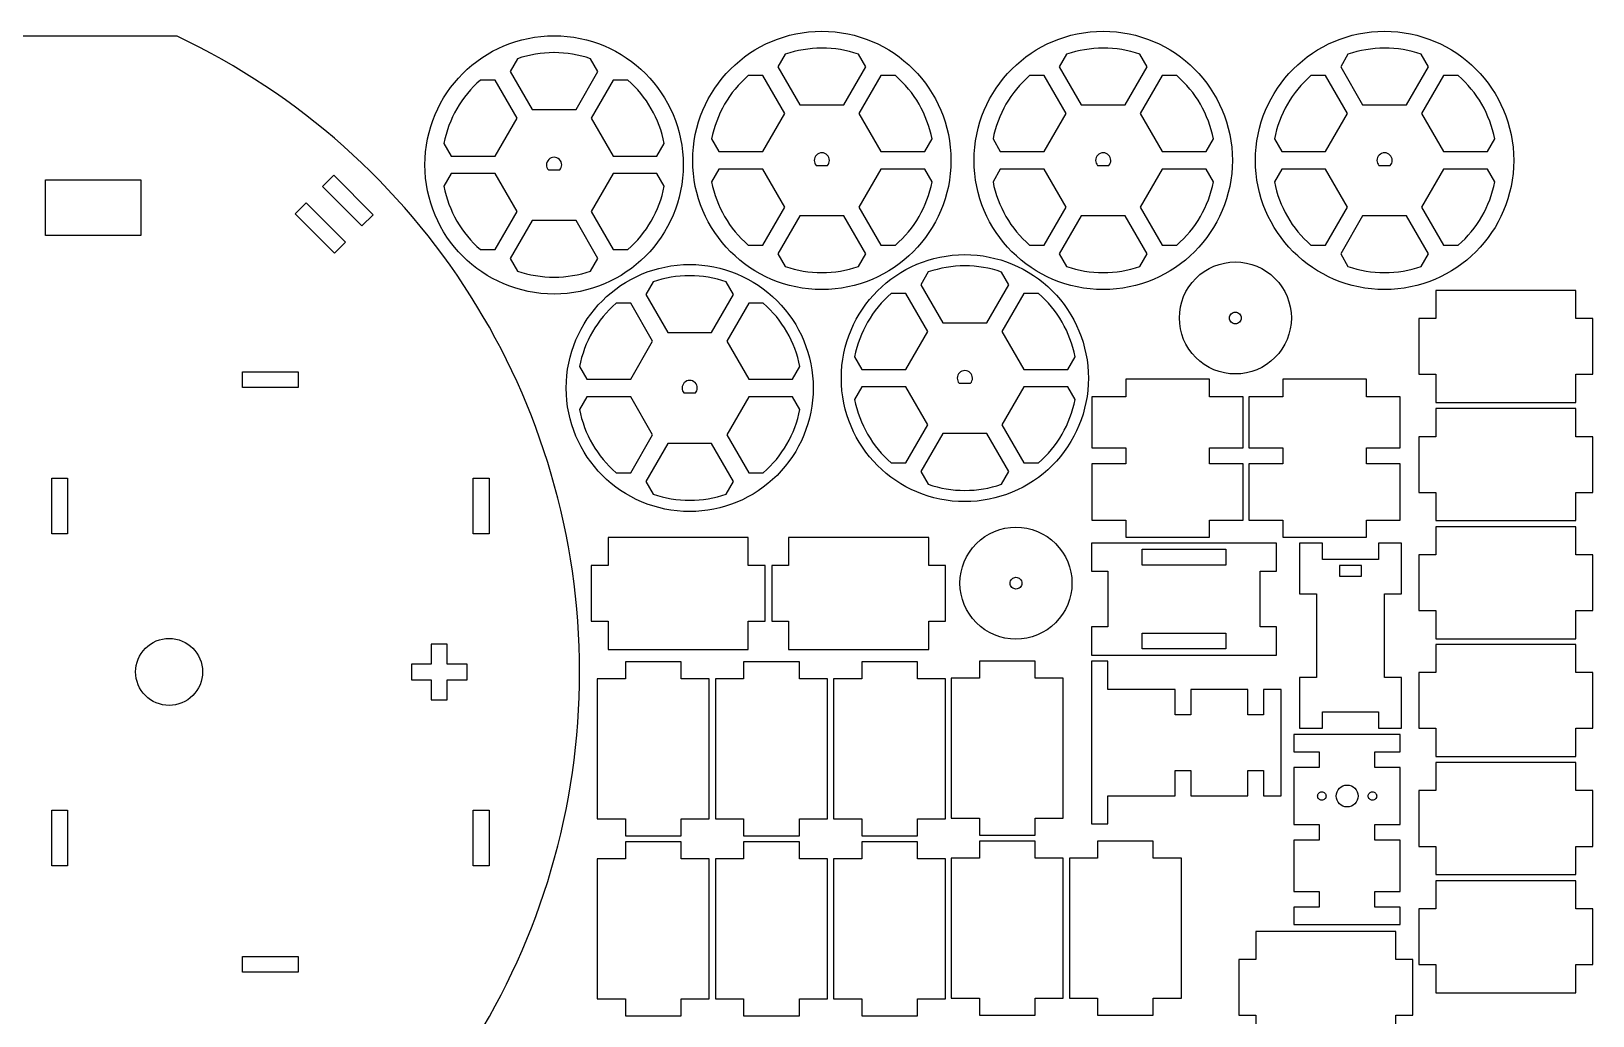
# Model space of a CAD drawing. Extents: x 10 to 440, y 10 to 290.
# Drawn here: x 162.5 to 440, y 115 to 289.9 of the extents above; entities that cross this region are included whole.
import ezdxf

# ---------------------------------------------------------------- set-up
doc = ezdxf.new("R2010")
doc.units = 0
doc.layers.add('Layer_1', color=7, linetype='CONTINUOUS')

msp = doc.modelspace()

# ---------------------------------------------------------------- linework, layer by layer
at = {"layer": 'Layer_1', "color": 7}
for p, q in [((188.42981, 289.050305), (144.95027, 289.050305)), ((255.376163, 286.149181), (255.376163, 286.149181)), ((296.500607, 285.861342), (295.200948, 283.609817)), ((302.960163, 286.950181), (302.960163, 286.950181)), ((310.800511, 283.609817), (309.500849, 285.860839)), ((346.500607, 285.861342), (345.200948, 283.609817)), ((352.960163, 286.950181), (352.960163, 286.950181)), ((360.800511, 283.609817), (359.500849, 285.860839)), ((396.500607, 285.861342), (395.200948, 283.609817)), ((402.960163, 286.950181), (402.960163, 286.950181)), ((410.800511, 283.609817), (409.500849, 285.860839)), ((248.916607, 285.060342), (247.616948, 282.808817)), ((263.216511, 282.808817), (261.916849, 285.059839)), ((295.200948, 283.609817), (299.100451, 276.85519)), ((306.900489, 276.85519), (310.800511, 283.609817)), ((345.200948, 283.609817), (349.100451, 276.85519)), ((356.900489, 276.85519), (360.800511, 283.609817)), ((395.200948, 283.609817), (399.100451, 276.85519)), ((406.900489, 276.85519), (410.800511, 283.609817)), ((244.931321, 281.259576), (242.332515, 281.259046)), ((248.831343, 274.504948), (244.931321, 281.259576)), ((247.616948, 282.808817), (251.516451, 276.05419)), ((259.316489, 276.05419), (263.216511, 282.808817)), ((265.9011, 281.258517), (262.001081, 274.503361)), ((268.500944, 281.258517), (265.9011, 281.258517)), ((292.515321, 282.060576), (289.916515, 282.060046)), ((296.415343, 275.305948), (292.515321, 282.060576)), ((313.4851, 282.059517), (309.585081, 275.304361)), ((316.084944, 282.059517), (313.4851, 282.059517)), ((342.515321, 282.060576), (339.916515, 282.060046)), ((346.415343, 275.305948), (342.515321, 282.060576)), ((363.4851, 282.059517), (359.585081, 275.304361)), ((366.084944, 282.059517), (363.4851, 282.059517)), ((392.515321, 282.060576), (389.916515, 282.060046)), ((396.415343, 275.305948), (392.515321, 282.060576)), ((413.4851, 282.059517), (409.585081, 275.304361)), ((416.084944, 282.059517), (413.4851, 282.059517)), ((251.516451, 276.05419), (259.316489, 276.05419)), ((292.51584, 268.550792), (296.415343, 275.305948)), ((299.100451, 276.85519), (306.900489, 276.85519)), ((309.585081, 275.304361), (313.4851, 268.54976)), ((342.51584, 268.550792), (346.415343, 275.305948)), ((349.100451, 276.85519), (356.900489, 276.85519)), ((359.585081, 275.304361), (363.4851, 268.54976)), ((392.51584, 268.550792), (396.415343, 275.305948)), ((399.100451, 276.85519), (406.900489, 276.85519)), ((409.585081, 275.304361), (413.4851, 268.54976)), ((244.93184, 267.749792), (248.831343, 274.504948)), ((262.001081, 274.503361), (265.9011, 267.74876)), ((235.83162, 270.001317), (237.131799, 267.749792)), ((273.700625, 267.74876), (275.000288, 269.999782)), ((283.41562, 270.802317), (284.715799, 268.550792)), ((321.284625, 268.54976), (322.584288, 270.800782)), ((333.41562, 270.802317), (334.715799, 268.550792)), ((371.284625, 268.54976), (372.584288, 270.800782)), ((383.41562, 270.802317), (384.715799, 268.550792)), ((421.284625, 268.54976), (422.584288, 270.800782)), ((237.131799, 267.749792), (244.93184, 267.749792)), ((255.41601, 267.549), (255.41601, 267.549)), ((265.9011, 267.74876), (273.700625, 267.74876)), ((284.715799, 268.550792), (292.51584, 268.550792)), ((303.00001, 268.35), (303.00001, 268.35)), ((313.4851, 268.54976), (321.284625, 268.54976)), ((325.95, 267), (325.95, 267)), ((334.715799, 268.550792), (342.51584, 268.550792)), ((353.00001, 268.35), (353.00001, 268.35)), ((363.4851, 268.54976), (371.284625, 268.54976)), ((375.95, 267), (375.95, 267)), ((384.715799, 268.550792), (392.51584, 268.550792)), ((403.00001, 268.35), (403.00001, 268.35)), ((413.4851, 268.54976), (421.284625, 268.54976)), ((425.95, 267), (425.95, 267)), ((214.26712, 262.36709), (216.24702, 264.34699)), ((216.24702, 264.34699), (223.24738, 257.34663)), ((237.131283, 264.64869), (235.83162, 262.397642)), ((244.931321, 264.64869), (237.131283, 264.64869)), ((248.831343, 257.894063), (244.931321, 264.64869)), ((254.39652, 265.3154), (256.43545, 265.3154)), ((265.900584, 264.64869), (262.000565, 257.894063)), ((273.700625, 264.64869), (265.900584, 264.64869)), ((275.000288, 262.397642), (273.700625, 264.64869)), ((278.366, 266.199), (278.366, 266.199)), ((284.715283, 265.44969), (283.41562, 263.198642)), ((292.515321, 265.44969), (284.715283, 265.44969)), ((296.415343, 258.695063), (292.515321, 265.44969)), ((301.98052, 266.1164), (304.01945, 266.1164)), ((313.484584, 265.44969), (309.584565, 258.695063)), ((321.284625, 265.44969), (313.484584, 265.44969)), ((322.584288, 263.198642), (321.284625, 265.44969)), ((334.715283, 265.44969), (333.41562, 263.198642)), ((342.515321, 265.44969), (334.715283, 265.44969)), ((346.415343, 258.695063), (342.515321, 265.44969)), ((351.98052, 266.1164), (354.01945, 266.1164)), ((363.484584, 265.44969), (359.584565, 258.695063)), ((371.284625, 265.44969), (363.484584, 265.44969)), ((372.584288, 263.198642), (371.284625, 265.44969)), ((384.715283, 265.44969), (383.41562, 263.198642)), ((392.515321, 265.44969), (384.715283, 265.44969)), ((396.415343, 258.695063), (392.515321, 265.44969)), ((401.98052, 266.1164), (404.01945, 266.1164)), ((413.484584, 265.44969), (409.584565, 258.695063)), ((421.284625, 265.44969), (413.484584, 265.44969)), ((422.584288, 263.198642), (421.284625, 265.44969)), ((165.05013, 253.650108), (165.05013, 263.550108)), ((165.05013, 263.550108), (181.95013, 263.550108)), ((181.95013, 263.550108), (181.95013, 253.650108)), ((221.26748, 255.36673), (214.26712, 262.36709)), ((209.38813, 257.48806), (211.36803, 259.46796)), ((211.36803, 259.46796), (218.36839, 252.4676)), ((292.515321, 251.940436), (296.415343, 258.695063)), ((309.584565, 258.695063), (313.484584, 251.940436)), ((342.515321, 251.940436), (346.415343, 258.695063)), ((359.584565, 258.695063), (363.484584, 251.940436)), ((392.515321, 251.940436), (396.415343, 258.695063)), ((409.584565, 258.695063), (413.484584, 251.940436)), ((216.38849, 250.4877), (209.38813, 257.48806)), ((223.24738, 257.34663), (221.26748, 255.36673)), ((244.931321, 251.139436), (248.831343, 257.894063)), ((251.515932, 256.343763), (247.616429, 249.589136)), ((259.315973, 256.343763), (251.515932, 256.343763)), ((263.215995, 249.589136), (259.315973, 256.343763)), ((262.000565, 257.894063), (265.900584, 251.139436)), ((299.099932, 257.144763), (295.200429, 250.390136)), ((306.899973, 257.144763), (299.099932, 257.144763)), ((310.799995, 250.390136), (306.899973, 257.144763)), ((349.099932, 257.144763), (345.200429, 250.390136)), ((356.899973, 257.144763), (349.099932, 257.144763)), ((360.799995, 250.390136), (356.899973, 257.144763)), ((399.099932, 257.144763), (395.200429, 250.390136)), ((406.899973, 257.144763), (399.099932, 257.144763)), ((410.799995, 250.390136), (406.899973, 257.144763)), ((181.95013, 253.650108), (165.05013, 253.650108)), ((218.36839, 252.4676), (216.38849, 250.4877)), ((242.331999, 251.139436), (244.931321, 251.139436)), ((265.900584, 251.139436), (268.500425, 251.139436)), ((289.915999, 251.940436), (292.515321, 251.940436)), ((295.200429, 250.390136), (296.500091, 248.138585)), ((309.499814, 248.138585), (310.799995, 250.390136)), ((313.484584, 251.940436), (316.084425, 251.940436)), ((339.915999, 251.940436), (342.515321, 251.940436)), ((345.200429, 250.390136), (346.500091, 248.138585)), ((359.499814, 248.138585), (360.799995, 250.390136)), ((363.484584, 251.940436), (366.084425, 251.940436)), ((389.915999, 251.940436), (392.515321, 251.940436)), ((395.200429, 250.390136), (396.500091, 248.138585)), ((409.499814, 248.138585), (410.799995, 250.390136)), ((413.484584, 251.940436), (416.084425, 251.940436)), ((247.616429, 249.589136), (248.916091, 247.337585)), ((261.915814, 247.337585), (263.215995, 249.589136)), ((321.91561, 247.16634), (320.61595, 244.91482)), ((328.37516, 248.25518), (328.37516, 248.25518)), ((336.21551, 244.91482), (334.91585, 247.16584)), ((273.01561, 245.41134), (271.71595, 243.15982)), ((279.47516, 246.50018), (279.47516, 246.50018)), ((287.31551, 243.15982), (286.01585, 245.41084)), ((320.61595, 244.91482), (324.51545, 238.16019)), ((332.31549, 238.16019), (336.21551, 244.91482)), ((269.03032, 241.61058), (266.43152, 241.61005)), ((272.93034, 234.85595), (269.03032, 241.61058)), ((271.71595, 243.15982), (275.61545, 236.40519)), ((283.41549, 236.40519), (287.31551, 243.15982)), ((290.0001, 241.60952), (286.10008, 234.85436)), ((292.59994, 241.60952), (290.0001, 241.60952)), ((317.93032, 243.36558), (315.33152, 243.36505)), ((321.83034, 236.61095), (317.93032, 243.36558)), ((338.9001, 243.36452), (335.00008, 236.60936)), ((341.49994, 243.36452), (338.9001, 243.36452)), ((436.999801, 243.9), (412.100001, 243.9)), ((412.100001, 243.9), (412.100001, 238.9003)), ((436.999801, 238.9003), (436.999801, 243.9)), ((377.5398, 239), (377.5398, 239)), ((386.4398, 239), (386.4398, 239)), ((412.100001, 238.9003), (409.0997, 238.9003)), ((409.0997, 238.9003), (409.0997, 229.00013)), ((439.999601, 238.9003), (436.999801, 238.9003)), ((439.999601, 229.00013), (439.999601, 238.9003)), ((275.61545, 236.40519), (283.41549, 236.40519)), ((317.93084, 229.85579), (321.83034, 236.61095)), ((324.51545, 238.16019), (332.31549, 238.16019)), ((335.00008, 236.60936), (338.9001, 229.85476)), ((269.03084, 228.10079), (272.93034, 234.85595)), ((286.10008, 234.85436), (290.0001, 228.09976)), ((259.93062, 230.35232), (261.2308, 228.10079)), ((297.799626, 228.09976), (299.099289, 230.35078)), ((308.83062, 232.10732), (310.1308, 229.85579)), ((346.699626, 229.85476), (347.999289, 232.10578)), ((200.05018, 229.4503), (209.95018, 229.4503)), ((200.05018, 226.6503), (200.05018, 229.4503)), ((209.95018, 229.4503), (209.95018, 226.6503)), ((261.2308, 228.10079), (269.03084, 228.10079)), ((279.51501, 227.9), (279.51501, 227.9)), ((290.0001, 228.09976), (297.799626, 228.09976)), ((310.1308, 229.85579), (317.93084, 229.85579)), ((328.41501, 229.655), (328.41501, 229.655)), ((338.9001, 229.85476), (346.699626, 229.85476)), ((350.364993, 228.30494), (350.364993, 228.30494)), ((371.90038, 228.100071), (357.00052, 228.100071)), ((357.00052, 228.100071), (357.00052, 225.949821)), ((371.90038, 225.949821), (371.90038, 228.100071)), ((399.80054, 228.100062), (384.9007, 228.100062)), ((384.9007, 228.100062), (384.9007, 225.949812)), ((399.80054, 225.949812), (399.80054, 228.100062)), ((409.0997, 229.00013), (412.100001, 229.00013)), ((412.100001, 229.00013), (412.100001, 224.00044)), ((436.999801, 224.00044), (436.999801, 229.00013)), ((436.999801, 229.00013), (439.999601, 229.00013)), ((209.95018, 226.6503), (200.05018, 226.6503)), ((261.23028, 224.99969), (259.93062, 222.74864)), ((269.03032, 224.99969), (261.23028, 224.99969)), ((272.93034, 218.24506), (269.03032, 224.99969)), ((278.49552, 225.6664), (280.53445, 225.6664)), ((289.99959, 224.99969), (286.09957, 218.24506)), ((297.799626, 224.99969), (289.99959, 224.99969)), ((299.099289, 222.74864), (297.799626, 224.99969)), ((301.464993, 226.54994), (301.464993, 226.54994)), ((310.13028, 226.75469), (308.83062, 224.50364)), ((317.93032, 226.75469), (310.13028, 226.75469)), ((321.83034, 220.00006), (317.93032, 226.75469)), ((327.39552, 227.4214), (329.43445, 227.4214)), ((338.89959, 226.75469), (334.99957, 220.00006)), ((346.699626, 226.75469), (338.89959, 226.75469)), ((347.999289, 224.50364), (346.699626, 226.75469)), ((357, 225.000001), (351.00035, 225.000001)), ((351.00035, 225.000001), (351.00035, 216.049651)), ((357.00052, 225.949821), (357, 225.949821)), ((357, 225.949821), (357, 225.000001)), ((371.90038, 225.000001), (371.90038, 225.949821)), ((377.90055, 225.000001), (371.90038, 225.000001)), ((377.90055, 218.700141), (377.90055, 225.000001)), ((384.90017, 224.999992), (378.90054, 224.999992)), ((378.90054, 224.999992), (378.90054, 216.049642)), ((384.9007, 225.949812), (384.90017, 225.949812)), ((384.90017, 225.949812), (384.90017, 224.999992)), ((399.80054, 224.999992), (399.80054, 225.949812)), ((405.80071, 224.999992), (399.80054, 224.999992)), ((405.80071, 218.700132), (405.80071, 224.999992)), ((412.100001, 224.00044), (436.999801, 224.00044)), ((436.999801, 222.9), (412.100001, 222.9)), ((412.100001, 222.9), (412.100001, 217.9003)), ((436.999801, 217.9003), (436.999801, 222.9)), ((317.93032, 213.24544), (321.83034, 220.00006)), ((334.99957, 220.00006), (338.89959, 213.24544)), ((269.03032, 211.49044), (272.93034, 218.24506)), ((275.61493, 216.69476), (271.71543, 209.94014)), ((283.41497, 216.69476), (275.61493, 216.69476)), ((287.315, 209.94014), (283.41497, 216.69476)), ((286.09957, 218.24506), (289.99959, 211.49044)), ((324.51493, 218.44976), (320.61543, 211.69514)), ((332.31497, 218.44976), (324.51493, 218.44976)), ((336.215, 211.69514), (332.31497, 218.44976)), ((377.90055, 216.049651), (377.90055, 218.700141)), ((405.80071, 216.049642), (405.80071, 218.700132)), ((412.100001, 217.9003), (409.0997, 217.9003)), ((409.0997, 217.9003), (409.0997, 208.00013)), ((439.999601, 217.9003), (436.999801, 217.9003)), ((439.999601, 208.00013), (439.999601, 217.9003)), ((351.00035, 216.049651), (351.00088, 216.049651)), ((351.00088, 216.049651), (351.00088, 215.899791)), ((351.00088, 215.899791), (357.00053, 215.899791)), ((357.00053, 215.899791), (357.00053, 213.099961)), ((371.90038, 213.099961), (371.90038, 215.899791)), ((371.90038, 215.899791), (377.90055, 215.899791)), ((377.90055, 215.899791), (377.90055, 216.049651)), ((378.90054, 216.049642), (378.90107, 216.049642)), ((378.90107, 216.049642), (378.90107, 215.899782)), ((378.90107, 215.899782), (384.90071, 215.899782)), ((384.90071, 215.899782), (384.90071, 213.099952)), ((399.80054, 213.099952), (399.80054, 215.899782)), ((399.80054, 215.899782), (405.80071, 215.899782)), ((405.80071, 215.899782), (405.80071, 216.049642)), ((266.431, 211.49044), (269.03032, 211.49044)), ((289.99959, 211.49044), (292.59943, 211.49044)), ((315.331, 213.24544), (317.93032, 213.24544)), ((320.61543, 211.69514), (321.91509, 209.44358)), ((334.91481, 209.44358), (336.215, 211.69514)), ((338.89959, 213.24544), (341.49943, 213.24544)), ((351.00088, 212.950081), (351.00035, 212.950081)), ((351.00035, 212.950081), (351.00035, 203.04993)), ((357.00053, 213.099961), (351.00088, 213.099961)), ((351.00088, 213.099961), (351.00088, 212.950081)), ((377.90055, 213.099961), (371.90038, 213.099961)), ((377.90055, 212.950081), (377.90055, 213.099961)), ((377.90055, 210.299611), (377.90055, 212.950081)), ((378.90107, 212.950072), (378.90054, 212.950072)), ((378.90054, 212.950072), (378.90054, 203.04992)), ((384.90071, 213.099952), (378.90107, 213.099952)), ((378.90107, 213.099952), (378.90107, 212.950072)), ((405.80071, 213.099952), (399.80054, 213.099952)), ((405.80071, 212.950072), (405.80071, 213.099952)), ((405.80071, 210.299602), (405.80071, 212.950072)), ((166.15021, 200.6503), (166.15021, 210.5503)), ((166.15021, 210.5503), (168.95021, 210.5503)), ((168.95021, 210.5503), (168.95021, 200.6503)), ((241.05025, 200.6503), (241.05025, 210.5503)), ((241.05025, 210.5503), (243.85025, 210.5503)), ((243.85025, 210.5503), (243.85025, 200.6503)), ((271.71543, 209.94014), (273.01509, 207.68858)), ((286.01481, 207.68858), (287.315, 209.94014)), ((377.90055, 203.04993), (377.90055, 210.299611)), ((405.80071, 203.04992), (405.80071, 210.299602)), ((409.0997, 208.00013), (412.100001, 208.00013)), ((412.100001, 208.00013), (412.100001, 203.00044)), ((436.999801, 203.00044), (436.999801, 208.00013)), ((436.999801, 208.00013), (439.999601, 208.00013)), ((351.00035, 203.04993), (357.00052, 203.04993)), ((357.00052, 203.04993), (357.00052, 200.05011)), ((371.90038, 200.05011), (371.90038, 203.04993)), ((371.90038, 203.04993), (377.90055, 203.04993)), ((378.90054, 203.04992), (384.9007, 203.04992)), ((384.9007, 203.04992), (384.9007, 200.0501)), ((399.80054, 200.0501), (399.80054, 203.04992)), ((399.80054, 203.04992), (405.80071, 203.04992)), ((412.100001, 203.00044), (436.999801, 203.00044)), ((168.95021, 200.6503), (166.15021, 200.6503)), ((243.85025, 200.6503), (241.05025, 200.6503)), ((289.8998, 199.9997), (265, 199.9997)), ((265, 199.9997), (265, 195)), ((289.8998, 195), (289.8998, 199.9997)), ((322.0002, 199.9997), (297.1004, 199.9997)), ((297.1004, 199.9997), (297.1004, 195)), ((322.0002, 195), (322.0002, 199.9997)), ((357.00052, 200.05011), (371.90038, 200.05011)), ((384.9007, 200.0501), (399.80054, 200.0501)), ((436.999801, 201.9), (412.100001, 201.9)), ((412.100001, 201.9), (412.100001, 196.9003)), ((436.999801, 196.9003), (436.999801, 201.9)), ((350.901, 199), (350.901, 193.99979)), ((383.80131, 199), (350.901, 199)), ((359.90098, 195.09986), (359.90098, 197.89986)), ((359.90098, 197.89986), (374.80098, 197.89986)), ((374.80098, 197.89986), (374.80098, 195.09986)), ((383.80131, 193.99979), (383.80131, 199)), ((391.9998, 199), (387.8998, 199)), ((387.8998, 199), (387.8998, 190.00004)), ((391.9998, 196.09991), (391.9998, 199)), ((406, 199), (401.8995, 199)), ((401.8995, 199), (401.8995, 196.09991)), ((406, 190.00004), (406, 199)), ((265, 195), (261.9997, 195)), ((261.9997, 195), (261.9997, 185.09983)), ((292.8996, 195), (289.8998, 195)), ((292.8996, 185.09983), (292.8996, 195)), ((297.1004, 195), (294.1001, 195)), ((294.1001, 195), (294.1001, 185.09983)), ((325, 195), (322.0002, 195)), ((325, 185.09983), (325, 195)), ((374.80098, 195.09986), (359.90098, 195.09986)), ((401.8995, 196.09991), (391.9998, 196.09991)), ((398.9, 195), (395, 195)), ((395, 195), (395, 193.1)), ((398.9, 193.1), (398.9, 195)), ((412.100001, 196.9003), (409.0997, 196.9003)), ((409.0997, 196.9003), (409.0997, 187.00013)), ((439.999601, 196.9003), (436.999801, 196.9003)), ((439.999601, 187.00013), (439.999601, 196.9003)), ((338.5438, 191.87), (338.5438, 191.87)), ((347.4438, 191.87), (347.4438, 191.87)), ((350.901, 193.99979), (353.80108, 193.99979)), ((353.80108, 193.99979), (353.80108, 184.10012)), ((380.90124, 184.10012), (380.90124, 193.99979)), ((380.90124, 193.99979), (383.80131, 193.99979)), ((395, 193.1), (398.9, 193.1)), ((387.8998, 190.00004), (390.8997, 190.00004)), ((390.8997, 190.00004), (390.8997, 175.10017)), ((403.0002, 175.10017), (403.0002, 190.00004)), ((403.0002, 190.00004), (406, 190.00004)), ((409.0997, 187.00013), (412.100001, 187.00013)), ((412.100001, 187.00013), (412.100001, 182.00044)), ((436.999801, 182.00044), (436.999801, 187.00013)), ((436.999801, 187.00013), (439.999601, 187.00013)), ((261.9997, 185.09983), (265, 185.09983)), ((265, 185.09983), (265, 180.10014)), ((289.8998, 180.10014), (289.8998, 185.09983)), ((289.8998, 185.09983), (292.8996, 185.09983)), ((294.1001, 185.09983), (297.1004, 185.09983)), ((297.1004, 185.09983), (297.1004, 180.10014)), ((322.0002, 180.10014), (322.0002, 185.09983)), ((322.0002, 185.09983), (325, 185.09983)), ((353.80108, 184.10012), (350.901, 184.10012)), ((350.901, 184.10012), (350.901, 179.09992)), ((383.80131, 184.10012), (380.90124, 184.10012)), ((383.80131, 179.09992), (383.80131, 184.10012)), ((236.4006, 181.05027), (233.60025, 181.05027)), ((233.60025, 181.05027), (233.60025, 177.50009)), ((236.4006, 177.50009), (236.4006, 181.05027)), ((359.90098, 180.19983), (359.90098, 182.99983)), ((359.90098, 182.99983), (374.80098, 182.99983)), ((374.80098, 182.99983), (374.80098, 180.19983)), ((412.100001, 182.00044), (436.999801, 182.00044)), ((436.999801, 181), (412.100001, 181)), ((412.100001, 181), (412.100001, 176.0003)), ((436.999801, 176.0003), (436.999801, 181)), ((265, 180.10014), (289.8998, 180.10014)), ((268.09982, 177.8999), (268.09982, 174.9001)), ((277.99999, 177.8999), (268.09982, 177.8999)), ((277.99999, 174.9001), (277.99999, 177.8999)), ((289.09982, 177.8999), (289.09982, 174.9001)), ((298.99999, 177.8999), (289.09982, 177.8999)), ((297.1004, 180.10014), (322.0002, 180.10014)), ((298.99999, 174.9001), (298.99999, 177.8999)), ((310.09982, 177.8999), (310.09982, 174.9001)), ((319.99999, 177.8999), (310.09982, 177.8999)), ((319.99999, 174.9001), (319.99999, 177.8999)), ((330.9997, 177.9998), (330.9997, 175)), ((340.89987, 177.9998), (330.9997, 177.9998)), ((340.89987, 175), (340.89987, 177.9998)), ((350.90054, 177.99999), (350.90054, 149.09994)), ((353.80061, 177.99999), (350.90054, 177.99999)), ((350.901, 179.09992), (383.80131, 179.09992)), ((353.80061, 172.99976), (353.80061, 177.99999)), ((374.80098, 180.19983), (359.90098, 180.19983)), ((233.60025, 177.50009), (230.0506, 177.50009)), ((230.0506, 177.50009), (230.0506, 174.70027)), ((239.95025, 177.50009), (236.4006, 177.50009)), ((239.95025, 174.70027), (239.95025, 177.50009)), ((259.94999, 176.1001), (259.94999, 176.1001)), ((268.09982, 174.9001), (263.10012, 174.9001)), ((263.10012, 174.9001), (263.10012, 150.0003)), ((282.99968, 174.9001), (277.99999, 174.9001)), ((282.99968, 150.0003), (282.99968, 174.9001)), ((289.09982, 174.9001), (284.10012, 174.9001)), ((284.10012, 174.9001), (284.10012, 150.0003)), ((303.99968, 174.9001), (298.99999, 174.9001)), ((303.99968, 150.0003), (303.99968, 174.9001)), ((310.09982, 174.9001), (305.10012, 174.9001)), ((305.10012, 174.9001), (305.10012, 150.0003)), ((324.99968, 174.9001), (319.99999, 174.9001)), ((324.99968, 150.0003), (324.99968, 174.9001)), ((330.9997, 175), (326, 175)), ((326, 175), (326, 150.1002)), ((345.89956, 175), (340.89987, 175)), ((345.89956, 150.1002), (345.89956, 175)), ((390.8997, 175.10017), (387.8998, 175.10017)), ((387.8998, 175.10017), (387.8998, 166.09968)), ((406, 175.10017), (403.0002, 175.10017)), ((406, 166.09968), (406, 175.10017)), ((412.100001, 176.0003), (409.0997, 176.0003)), ((409.0997, 176.0003), (409.0997, 166.10013)), ((439.999601, 176.0003), (436.999801, 176.0003)), ((439.999601, 166.10013), (439.999601, 176.0003)), ((230.0506, 174.70027), (233.60025, 174.70027)), ((233.60025, 174.70027), (233.60025, 171.15009)), ((236.4006, 171.15009), (236.4006, 174.70027)), ((236.4006, 174.70027), (239.95025, 174.70027)), ((356.85057, 172.99976), (353.80061, 172.99976)), ((358.80031, 172.99976), (356.85057, 172.99976)), ((356.85057, 172.99976), (356.85057, 172.99976)), ((362.70035, 172.99976), (358.80031, 172.99976)), ((363.60001, 172.99976), (362.70035, 172.99976)), ((365.80042, 172.99976), (363.60001, 172.99976)), ((365.80042, 168.49978), (365.80042, 172.99976)), ((378.70039, 172.99976), (368.60024, 172.99976)), ((368.60024, 172.99976), (368.60024, 168.49978)), ((378.70039, 168.49978), (378.70039, 172.99976)), ((384.60028, 172.99976), (381.50021, 172.99976)), ((381.50021, 172.99976), (381.50021, 168.49978)), ((384.60028, 154.09964), (384.60028, 172.99976)), ((187.00026, 170.1503), (187.00026, 170.1503)), ((233.60025, 171.15009), (236.4006, 171.15009)), ((368.60024, 168.49978), (365.80042, 168.49978)), ((381.50021, 168.49978), (378.70039, 168.49978)), ((391.9998, 166.09968), (391.9998, 168.99977)), ((391.9998, 168.99977), (401.8995, 168.99977)), ((401.8995, 168.99977), (401.8995, 166.09968)), ((405.799814, 165.000177), (386.899674, 165.000177)), ((386.899674, 165.000177), (386.899674, 161.900133)), ((387.8998, 166.09968), (391.9998, 166.09968)), ((401.8995, 166.09968), (406, 166.09968)), ((405.799311, 161.900133), (405.799814, 165.000177)), ((409.0997, 166.10013), (412.100001, 166.10013)), ((412.100001, 166.10013), (412.100001, 161.10044)), ((436.999801, 161.10044), (436.999801, 166.10013)), ((436.999801, 166.10013), (439.999601, 166.10013)), ((386.899674, 161.900133), (391.399681, 161.900133)), ((391.399681, 161.900133), (391.399681, 159.100286)), ((401.299331, 159.100286), (401.299331, 161.900133)), ((401.299331, 161.900133), (405.799311, 161.900133)), ((412.100001, 161.10044), (436.999801, 161.10044)), ((365.80042, 154.09964), (365.80042, 158.59962)), ((365.80042, 158.59962), (368.60024, 158.59962)), ((368.60024, 158.59962), (368.60024, 154.09964)), ((378.70039, 154.09964), (378.70039, 158.59962)), ((378.70039, 158.59962), (381.50021, 158.59962)), ((381.50021, 158.59962), (381.50021, 154.09964)), ((391.399681, 159.100286), (386.899674, 159.100286)), ((386.899674, 159.100286), (386.899674, 149.000135)), ((405.799311, 159.100286), (401.299331, 159.100286)), ((405.799311, 149.000135), (405.799311, 159.100286)), ((436.999801, 160), (412.100001, 160)), ((412.100001, 160), (412.100001, 155.0003)), ((436.999801, 155.0003), (436.999801, 160)), ((353.80061, 149.09994), (353.80061, 154.09964)), ((353.80061, 154.09964), (356.70018, 154.09964)), ((356.70018, 154.09964), (356.85057, 154.09964)), ((356.85057, 154.09964), (358.80031, 154.09964)), ((358.80031, 154.09964), (362.70035, 154.09964)), ((362.70035, 154.09964), (365.80042, 154.09964)), ((368.60024, 154.09964), (378.70039, 154.09964)), ((381.50021, 154.09964), (384.60028, 154.09964)), ((391.8499, 153.29994), (391.8499, 153.29994)), ((400.8499, 153.29994), (400.8499, 153.29994)), ((412.100001, 155.0003), (409.0997, 155.0003)), ((409.0997, 155.0003), (409.0997, 145.10013)), ((439.999601, 155.0003), (436.999801, 155.0003)), ((439.999601, 145.10013), (439.999601, 155.0003)), ((166.15021, 141.6503), (166.15021, 151.5503)), ((166.15021, 151.5503), (168.95021, 151.5503)), ((168.95021, 151.5503), (168.95021, 141.6503)), ((241.05025, 141.6503), (241.05025, 151.5503)), ((241.05025, 151.5503), (243.85025, 151.5503)), ((243.85025, 151.5503), (243.85025, 141.6503)), ((263.10012, 150.0003), (268.09982, 150.0003)), ((268.09982, 150.0003), (268.09982, 147)), ((277.99999, 147), (277.99999, 150.0003)), ((277.99999, 150.0003), (282.99968, 150.0003)), ((284.10012, 150.0003), (289.09982, 150.0003)), ((289.09982, 150.0003), (289.09982, 147)), ((298.99999, 147), (298.99999, 150.0003)), ((298.99999, 150.0003), (303.99968, 150.0003)), ((305.10012, 150.0003), (310.09982, 150.0003)), ((310.09982, 150.0003), (310.09982, 147)), ((319.99999, 147), (319.99999, 150.0003)), ((319.99999, 150.0003), (324.99968, 150.0003)), ((326, 150.1002), (330.9997, 150.1002)), ((330.9997, 150.1002), (330.9997, 147.0999)), ((340.89987, 147.0999), (340.89987, 150.1002)), ((340.89987, 150.1002), (345.89956, 150.1002)), ((396.3502, 152.0999), (396.3502, 152.0999)), ((330.9997, 147.0999), (340.89987, 147.0999)), ((350.90054, 149.09994), (353.80061, 149.09994)), ((386.899674, 149.000135), (391.399681, 149.000135)), ((391.399681, 149.000135), (391.399681, 146.200314)), ((401.299331, 146.200314), (401.299331, 149.000135)), ((401.299331, 149.000135), (405.799311, 149.000135)), ((268.09982, 147), (277.99999, 147)), ((268.09983, 145.8999), (268.09983, 142.9001)), ((278, 145.8999), (268.09983, 145.8999)), ((278, 142.9001), (278, 145.8999)), ((289.09982, 147), (298.99999, 147)), ((289.09983, 145.8999), (289.09983, 142.9001)), ((299, 145.8999), (289.09983, 145.8999)), ((299, 142.9001), (299, 145.8999)), ((310.09982, 147), (319.99999, 147)), ((310.09983, 145.8999), (310.09983, 142.9001)), ((320, 145.8999), (310.09983, 145.8999)), ((320, 142.9001), (320, 145.8999)), ((330.9997, 145.9998), (330.9997, 143)), ((340.89987, 145.9998), (330.9997, 145.9998)), ((340.89987, 143), (340.89987, 145.9998)), ((351.9997, 145.9998), (351.9997, 143)), ((361.89987, 145.9998), (351.9997, 145.9998)), ((361.89987, 143), (361.89987, 145.9998)), ((391.399681, 146.200314), (386.899674, 146.200314)), ((386.899674, 146.200314), (386.899674, 143.100244)), ((405.799311, 146.200314), (401.299331, 146.200314)), ((405.799311, 143.999933), (405.799311, 146.200314)), ((409.0997, 145.10013), (412.100001, 145.10013)), ((412.100001, 145.10013), (412.100001, 140.10044)), ((436.999801, 140.10044), (436.999801, 145.10013)), ((436.999801, 145.10013), (439.999601, 145.10013)), ((168.95021, 141.6503), (166.15021, 141.6503)), ((243.85025, 141.6503), (241.05025, 141.6503)), ((268.09983, 142.9001), (263.10013, 142.9001)), ((263.10013, 142.9001), (263.10013, 118.0003)), ((282.99969, 142.9001), (278, 142.9001)), ((282.99969, 118.0003), (282.99969, 142.9001)), ((289.09983, 142.9001), (284.10013, 142.9001)), ((284.10013, 142.9001), (284.10013, 118.0003)), ((303.99969, 142.9001), (299, 142.9001)), ((303.99969, 118.0003), (303.99969, 142.9001)), ((310.09983, 142.9001), (305.10013, 142.9001)), ((305.10013, 142.9001), (305.10013, 118.0003)), ((324.99969, 142.9001), (320, 142.9001)), ((324.99969, 118.0003), (324.99969, 142.9001)), ((330.9997, 143), (326, 143)), ((326, 143), (326, 118.1002)), ((345.89956, 143), (340.89987, 143)), ((345.89956, 118.1002), (345.89956, 143)), ((351.9997, 143), (347, 143)), ((347, 143), (347, 118.1002)), ((366.89956, 143), (361.89987, 143)), ((366.89956, 118.1002), (366.89956, 143)), ((386.899674, 143.100244), (386.899674, 139.200206)), ((405.799311, 143.100244), (405.799311, 143.999933)), ((405.799311, 139.200206), (405.799311, 143.100244)), ((386.899674, 139.200206), (386.899674, 137.100076)), ((405.799311, 137.100076), (405.799311, 139.200206)), ((405.799311, 139.200206), (405.799311, 139.200206)), ((412.100001, 140.10044), (436.999801, 140.10044)), ((436.999801, 139), (412.100001, 139)), ((412.100001, 139), (412.100001, 134.0003)), ((436.999801, 134.0003), (436.999801, 139)), ((386.899674, 137.100076), (391.399152, 137.100076)), ((391.399152, 137.100076), (391.399152, 134.300255)), ((401.299834, 134.300255), (401.299834, 137.100076)), ((401.299834, 137.100076), (405.799311, 137.100076)), ((405.799311, 137.100076), (405.799311, 137.100076)), ((391.399152, 134.300255), (386.899674, 134.300255)), ((386.899674, 134.300255), (386.899674, 131.200185)), ((405.799814, 134.300255), (401.299834, 134.300255)), ((405.799814, 131.200185), (405.799814, 134.300255)), ((412.100001, 134.0003), (409.0997, 134.0003)), ((409.0997, 134.0003), (409.0997, 124.10013)), ((439.999601, 134.0003), (436.999801, 134.0003)), ((439.999601, 124.10013), (439.999601, 134.0003)), ((386.899674, 131.200185), (405.799814, 131.200185)), ((405, 130), (380.1002, 130)), ((380.1002, 130), (380.1002, 125.0003)), ((405, 125.0003), (405, 130)), ((200.05031, 125.5503), (209.95031, 125.5503)), ((200.05031, 122.7503), (200.05031, 125.5503)), ((209.95031, 125.5503), (209.95031, 122.7503)), ((380.1002, 125.0003), (377.0999, 125.0003)), ((377.0999, 125.0003), (377.0999, 115.10013)), ((407.9998, 125.0003), (405, 125.0003)), ((407.9998, 115.10013), (407.9998, 125.0003)), ((209.95031, 122.7503), (200.05031, 122.7503)), ((409.0997, 124.10013), (412.100001, 124.10013)), ((412.100001, 124.10013), (412.100001, 119.10044)), ((436.999801, 119.10044), (436.999801, 124.10013)), ((436.999801, 124.10013), (439.999601, 124.10013)), ((263.10013, 118.0003), (268.09983, 118.0003)), ((268.09983, 118.0003), (268.09983, 115)), ((278, 115), (278, 118.0003)), ((278, 118.0003), (282.99969, 118.0003)), ((284.10013, 118.0003), (289.09983, 118.0003)), ((289.09983, 118.0003), (289.09983, 115)), ((299, 115), (299, 118.0003)), ((299, 118.0003), (303.99969, 118.0003)), ((305.10013, 118.0003), (310.09983, 118.0003)), ((310.09983, 118.0003), (310.09983, 115)), ((320, 115), (320, 118.0003)), ((320, 118.0003), (324.99969, 118.0003)), ((326, 118.1002), (330.9997, 118.1002)), ((330.9997, 118.1002), (330.9997, 115.0999)), ((340.89987, 115.0999), (340.89987, 118.1002)), ((340.89987, 118.1002), (345.89956, 118.1002)), ((347, 118.1002), (351.9997, 118.1002)), ((351.9997, 118.1002), (351.9997, 115.0999)), ((361.89987, 115.0999), (361.89987, 118.1002)), ((361.89987, 118.1002), (366.89956, 118.1002)), ((412.100001, 119.10044), (436.999801, 119.10044)), ((268.09983, 115), (278, 115)), ((289.09983, 115), (299, 115)), ((310.09983, 115), (320, 115)), ((330.9997, 115.0999), (340.89987, 115.0999)), ((351.9997, 115.0999), (361.89987, 115.0999)), ((377.0999, 115.10013), (380.1002, 115.10013)), ((380.1002, 115.10013), (380.1002, 110.10044)), ((405, 110.10044), (405, 115.10013)), ((405, 115.10013), (407.9998, 115.10013))]:
    msp.add_line(p, q, dxfattribs=at)
for points in [[(259.94999, 176.1001), (259.949979, 224.41047), (232.100623, 268.392329), (188.42981, 289.050305)], [(232.466, 266.199), (232.466001, 278.873935), (242.741065, 289.148999), (255.416, 289.149)], [(255.416, 289.149), (268.090935, 289.148999), (278.365999, 278.873935), (278.366, 266.199)], [(280.05, 267), (280.050001, 279.674935), (290.325065, 289.949999), (303, 289.95)], [(303, 289.95), (315.674935, 289.949999), (325.949999, 279.674935), (325.95, 267)], [(330.05, 267), (330.050001, 279.674935), (340.325065, 289.949999), (353, 289.95)], [(353, 289.95), (365.674935, 289.949999), (375.949999, 279.674935), (375.95, 267)], [(380.05, 267), (380.050001, 279.674935), (390.325065, 289.949999), (403, 289.95)], [(403, 289.95), (415.674935, 289.949999), (425.949999, 279.674935), (425.95, 267)], [(255.376163, 286.149181), (253.177692, 286.144633), (250.99509, 285.776728), (248.916607, 285.060342)], [(255.415954, 286.149181), (255.402691, 286.149195), (255.389427, 286.149195), (255.376163, 286.149181)], [(261.916849, 285.059839), (259.825276, 285.780903), (257.628331, 286.149041), (255.415954, 286.149181)], [(302.960163, 286.950181), (300.761692, 286.945633), (298.57909, 286.577728), (296.500607, 285.861342)], [(302.999954, 286.950181), (302.986691, 286.950195), (302.973427, 286.950195), (302.960163, 286.950181)], [(309.500849, 285.860839), (307.409276, 286.581903), (305.212331, 286.950041), (302.999954, 286.950181)], [(352.960163, 286.950181), (350.761692, 286.945633), (348.57909, 286.577728), (346.500607, 285.861342)], [(352.999954, 286.950181), (352.986691, 286.950195), (352.973427, 286.950195), (352.960163, 286.950181)], [(359.500849, 285.860839), (357.409276, 286.581903), (355.212331, 286.950041), (352.999954, 286.950181)], [(402.960163, 286.950181), (400.761692, 286.945633), (398.57909, 286.577728), (396.500607, 285.861342)], [(402.999954, 286.950181), (402.986691, 286.950195), (402.973427, 286.950195), (402.960163, 286.950181)], [(409.500849, 285.860839), (407.409276, 286.581903), (405.212331, 286.950041), (402.999954, 286.950181)], [(242.332515, 281.259046), (238.969399, 278.33755), (236.680876, 274.374468), (235.83162, 270.001317)], [(275.000288, 269.999782), (274.151657, 274.37309), (271.863678, 278.336529), (268.500944, 281.258517)], [(289.916515, 282.060046), (286.553399, 279.13855), (284.264876, 275.175468), (283.41562, 270.802317)], [(322.584288, 270.800782), (321.735657, 275.17409), (319.447678, 279.137529), (316.084944, 282.059517)], [(339.916515, 282.060046), (336.553399, 279.13855), (334.264876, 275.175468), (333.41562, 270.802317)], [(372.584288, 270.800782), (371.735657, 275.17409), (369.447678, 279.137529), (366.084944, 282.059517)], [(389.916515, 282.060046), (386.553399, 279.13855), (384.264876, 275.175468), (383.41562, 270.802317)], [(422.584288, 270.800782), (421.735657, 275.17409), (419.447678, 279.137529), (416.084944, 282.059517)], [(254.461402, 267.153813), (254.208224, 266.900768), (254.065993, 266.557562), (254.066, 266.1997)], [(255.41601, 267.549), (255.057964, 267.549011), (254.71458, 267.406858), (254.461402, 267.153813)], [(256.370605, 267.153806), (256.117432, 267.40685), (255.774052, 267.549006), (255.41601, 267.549)], [(256.766, 266.1997), (256.766007, 266.557558), (256.623779, 266.900761), (256.370605, 267.153806)], [(303, 244.05), (290.325065, 244.050001), (280.050001, 254.325065), (280.05, 267)], [(302.045402, 267.954813), (301.792224, 267.701768), (301.649993, 267.358562), (301.65, 267.0007)], [(301.65, 267.0007), (301.650047, 266.675772), (301.767409, 266.361774), (301.98052, 266.1164)], [(303.00001, 268.35), (302.641964, 268.350011), (302.29858, 268.207858), (302.045402, 267.954813)], [(325.95, 267), (325.949999, 254.325065), (315.674935, 244.050001), (303, 244.05)], [(303.954605, 267.954806), (303.701432, 268.20785), (303.358052, 268.350006), (303.00001, 268.35)], [(304.35, 267.0007), (304.350007, 267.358558), (304.207779, 267.701761), (303.954605, 267.954806)], [(304.01945, 266.1164), (304.232572, 266.36177), (304.349944, 266.675768), (304.35, 267.0007)], [(353, 244.05), (340.325065, 244.050001), (330.050001, 254.325065), (330.05, 267)], [(352.045402, 267.954813), (351.792224, 267.701768), (351.649993, 267.358562), (351.65, 267.0007)], [(351.65, 267.0007), (351.650047, 266.675772), (351.767409, 266.361774), (351.98052, 266.1164)], [(353.00001, 268.35), (352.641964, 268.350011), (352.29858, 268.207858), (352.045402, 267.954813)], [(375.95, 267), (375.949999, 254.325065), (365.674935, 244.050001), (353, 244.05)], [(353.954605, 267.954806), (353.701432, 268.20785), (353.358052, 268.350006), (353.00001, 268.35)], [(354.35, 267.0007), (354.350007, 267.358558), (354.207779, 267.701761), (353.954605, 267.954806)], [(354.01945, 266.1164), (354.232572, 266.36177), (354.349944, 266.675768), (354.35, 267.0007)], [(403, 244.05), (390.325065, 244.050001), (380.050001, 254.325065), (380.05, 267)], [(402.045402, 267.954813), (401.792224, 267.701768), (401.649993, 267.358562), (401.65, 267.0007)], [(401.65, 267.0007), (401.650047, 266.675772), (401.767409, 266.361774), (401.98052, 266.1164)], [(403.00001, 268.35), (402.641964, 268.350011), (402.29858, 268.207858), (402.045402, 267.954813)], [(425.95, 267), (425.949999, 254.325065), (415.674935, 244.050001), (403, 244.05)], [(403.954605, 267.954806), (403.701432, 268.20785), (403.358052, 268.350006), (403.00001, 268.35)], [(404.35, 267.0007), (404.350007, 267.358558), (404.207779, 267.701761), (403.954605, 267.954806)], [(404.01945, 266.1164), (404.232572, 266.36177), (404.349944, 266.675768), (404.35, 267.0007)], [(255.416, 243.249), (242.741065, 243.249001), (232.466001, 253.524065), (232.466, 266.199)], [(254.066, 266.1997), (254.066047, 265.874772), (254.183409, 265.560774), (254.39652, 265.3154)], [(278.366, 266.199), (278.365999, 253.524065), (268.090935, 243.249001), (255.416, 243.249)], [(256.43545, 265.3154), (256.648572, 265.56077), (256.765944, 265.874768), (256.766, 266.1997)], [(235.83162, 262.397642), (236.680639, 258.024387), (238.968983, 254.061133), (242.331999, 251.139436)], [(268.500425, 251.139436), (271.86325, 254.06121), (274.151408, 258.024456), (275.000288, 262.397642)], [(283.41562, 263.198642), (284.264639, 258.825387), (286.552983, 254.862133), (289.915999, 251.940436)], [(316.084425, 251.940436), (319.44725, 254.86221), (321.735408, 258.825456), (322.584288, 263.198642)], [(333.41562, 263.198642), (334.264639, 258.825387), (336.552983, 254.862133), (339.915999, 251.940436)], [(366.084425, 251.940436), (369.44725, 254.86221), (371.735408, 258.825456), (372.584288, 263.198642)], [(383.41562, 263.198642), (384.264639, 258.825387), (386.552983, 254.862133), (389.915999, 251.940436)], [(416.084425, 251.940436), (419.44725, 254.86221), (421.735408, 258.825456), (422.584288, 263.198642)], [(306.46499, 228.30494), (306.464991, 240.42759), (316.29234, 250.254939), (328.41499, 250.25494)], [(328.41499, 250.25494), (334.236492, 250.254941), (339.819561, 247.942358), (343.935986, 243.825935)], [(248.916091, 247.337585), (251.007367, 246.616814), (253.203954, 246.248856), (255.415954, 246.248772)], [(255.415954, 246.248772), (257.627954, 246.248857), (259.824539, 246.616814), (261.915814, 247.337585)], [(257.56499, 226.54994), (257.564991, 238.67259), (267.39234, 248.499939), (279.51499, 248.49994)], [(279.51499, 248.49994), (285.336492, 248.499941), (290.919561, 246.187358), (295.035986, 242.070935)], [(296.500091, 248.138585), (298.591367, 247.417814), (300.787954, 247.049856), (302.999954, 247.049772)], [(302.999954, 247.049772), (305.211954, 247.049857), (307.408539, 247.417814), (309.499814, 248.138585)], [(328.37516, 248.25518), (326.17669, 248.250631), (323.99409, 247.882726), (321.91561, 247.16634)], [(328.41496, 248.25518), (328.401693, 248.255193), (328.388427, 248.255193), (328.37516, 248.25518)], [(334.91585, 247.16584), (332.824279, 247.886903), (330.627335, 248.25504), (328.41496, 248.25518)], [(346.500091, 248.138585), (348.591367, 247.417814), (350.787954, 247.049856), (352.999954, 247.049772)], [(352.999954, 247.049772), (355.211954, 247.049857), (357.408539, 247.417814), (359.499814, 248.138585)], [(369.454087, 246.035713), (371.320074, 247.9017), (373.850896, 248.95), (376.4898, 248.95)], [(376.4898, 248.95), (379.128704, 248.95), (381.659526, 247.9017), (383.525513, 246.035713)], [(396.500091, 248.138585), (398.591367, 247.417814), (400.787954, 247.049856), (402.999954, 247.049772)], [(402.999954, 247.049772), (405.211954, 247.049857), (407.408539, 247.417814), (409.499814, 248.138585)], [(279.47516, 246.50018), (277.27669, 246.495631), (275.09409, 246.127726), (273.01561, 245.41134)], [(279.51496, 246.50018), (279.501693, 246.500193), (279.488427, 246.500193), (279.47516, 246.50018)], [(286.01585, 245.41084), (283.924279, 246.131903), (281.727335, 246.50004), (279.51496, 246.50018)], [(366.5398, 239), (366.5398, 241.638904), (367.5881, 244.169726), (369.454087, 246.035713)], [(383.525513, 246.035713), (385.3915, 244.169726), (386.4398, 241.638904), (386.4398, 239)], [(266.43152, 241.61005), (263.068403, 238.688554), (260.779877, 234.725472), (259.93062, 230.35232)], [(299.099289, 230.35078), (298.250658, 234.72409), (295.962677, 238.687531), (292.59994, 241.60952)], [(295.035986, 242.070935), (299.15241, 237.954511), (301.464993, 232.371442), (301.464993, 226.54994)], [(315.33152, 243.36505), (311.968403, 240.443554), (309.679877, 236.480472), (308.83062, 232.10732)], [(347.999289, 232.10578), (347.150658, 236.47909), (344.862677, 240.442531), (341.49994, 243.36452)], [(343.935986, 243.825935), (348.05241, 239.709511), (350.364993, 234.126442), (350.364993, 228.30494)], [(369.454087, 231.964287), (367.5881, 233.830274), (366.5398, 236.361096), (366.5398, 239)], [(375.4398, 239), (375.4398, 239.278477), (375.550425, 239.545549), (375.747338, 239.742462)], [(375.747338, 238.257538), (375.550425, 238.454451), (375.4398, 238.721523), (375.4398, 239)], [(375.747338, 239.742462), (375.944251, 239.939375), (376.211323, 240.05), (376.4898, 240.05)], [(376.4898, 240.05), (376.768277, 240.05), (377.035349, 239.939375), (377.232262, 239.742462)], [(377.232262, 239.742462), (377.429175, 239.545549), (377.5398, 239.278477), (377.5398, 239)], [(377.5398, 239), (377.5398, 238.721523), (377.429175, 238.454451), (377.232262, 238.257538)], [(386.4398, 239), (386.4398, 236.361096), (385.3915, 233.830274), (383.525513, 231.964287)], [(376.4898, 237.95), (376.211323, 237.95), (375.944251, 238.060625), (375.747338, 238.257538)], [(377.232262, 238.257538), (377.035349, 238.060625), (376.768277, 237.95), (376.4898, 237.95)], [(376.4898, 229.05), (373.850896, 229.05), (371.320074, 230.0983), (369.454087, 231.964287)], [(383.525513, 231.964287), (381.659526, 230.0983), (379.128704, 229.05), (376.4898, 229.05)], [(279.51501, 227.9), (279.156964, 227.900011), (278.81358, 227.757858), (278.560402, 227.504813)], [(280.469605, 227.504806), (280.216432, 227.75785), (279.873052, 227.900006), (279.51501, 227.9)], [(328.41499, 206.35494), (316.29234, 206.354941), (306.464991, 216.18229), (306.46499, 228.30494)], [(327.460402, 229.259813), (327.207224, 229.006768), (327.064993, 228.663562), (327.065, 228.3057)], [(327.065, 228.3057), (327.065047, 227.980772), (327.182409, 227.666774), (327.39552, 227.4214)], [(328.41501, 229.655), (328.056964, 229.655011), (327.71358, 229.512858), (327.460402, 229.259813)], [(329.369605, 229.259806), (329.116432, 229.51285), (328.773052, 229.655006), (328.41501, 229.655)], [(329.765, 228.3057), (329.765007, 228.663558), (329.622779, 229.006761), (329.369605, 229.259806)], [(329.43445, 227.4214), (329.647572, 227.66677), (329.764944, 227.980768), (329.765, 228.3057)], [(350.364993, 228.30494), (350.364993, 222.483438), (348.05241, 216.900369), (343.935986, 212.783945)], [(279.51499, 204.59994), (267.39234, 204.599941), (257.564991, 214.42729), (257.56499, 226.54994)], [(278.560402, 227.504813), (278.307224, 227.251768), (278.164993, 226.908562), (278.165, 226.5507)], [(278.165, 226.5507), (278.165047, 226.225772), (278.282409, 225.911774), (278.49552, 225.6664)], [(280.865, 226.5507), (280.865007, 226.908558), (280.722779, 227.251761), (280.469605, 227.504806)], [(280.53445, 225.6664), (280.747572, 225.91177), (280.864944, 226.225768), (280.865, 226.5507)], [(301.464993, 226.54994), (301.464993, 220.728438), (299.15241, 215.145369), (295.035986, 211.028945)], [(259.93062, 222.74864), (260.77964, 218.375387), (263.067985, 214.412135), (266.431, 211.49044)], [(292.59943, 211.49044), (295.962252, 214.412213), (298.250409, 218.375457), (299.099289, 222.74864)], [(308.83062, 224.50364), (309.67964, 220.130387), (311.967985, 216.167135), (315.331, 213.24544)], [(341.49943, 213.24544), (344.862252, 216.167213), (347.150409, 220.130457), (347.999289, 224.50364)], [(295.035986, 211.028945), (290.919561, 206.912522), (285.336492, 204.599939), (279.51499, 204.59994)], [(343.935986, 212.783945), (339.819561, 208.667522), (334.236492, 206.354939), (328.41499, 206.35494)], [(321.91509, 209.44358), (324.006368, 208.722809), (326.202957, 208.354853), (328.41496, 208.35477)], [(328.41496, 208.35477), (330.626956, 208.354855), (332.823538, 208.722811), (334.91481, 209.44358)], [(273.01509, 207.68858), (275.106368, 206.967809), (277.302957, 206.599853), (279.51496, 206.59977)], [(279.51496, 206.59977), (281.726956, 206.599855), (283.923538, 206.967811), (286.01481, 207.68858)], [(330.458087, 198.905713), (332.324074, 200.7717), (334.854896, 201.82), (337.4938, 201.82)], [(337.4938, 201.82), (340.132704, 201.82), (342.663526, 200.7717), (344.529513, 198.905713)], [(327.5438, 191.87), (327.5438, 194.508904), (328.5921, 197.039726), (330.458087, 198.905713)], [(344.529513, 198.905713), (346.3955, 197.039726), (347.4438, 194.508904), (347.4438, 191.87)], [(330.458087, 184.834287), (328.5921, 186.700274), (327.5438, 189.231096), (327.5438, 191.87)], [(336.4438, 191.87), (336.4438, 192.148477), (336.554425, 192.415549), (336.751338, 192.612462)], [(336.751338, 191.127538), (336.554425, 191.324451), (336.4438, 191.591523), (336.4438, 191.87)], [(336.751338, 192.612462), (336.948251, 192.809375), (337.215323, 192.92), (337.4938, 192.92)], [(337.4938, 192.92), (337.772277, 192.92), (338.039349, 192.809375), (338.236262, 192.612462)], [(338.236262, 192.612462), (338.433175, 192.415549), (338.5438, 192.148477), (338.5438, 191.87)], [(338.5438, 191.87), (338.5438, 191.591523), (338.433175, 191.324451), (338.236262, 191.127538)], [(347.4438, 191.87), (347.4438, 189.231096), (346.3955, 186.700274), (344.529513, 184.834287)], [(337.4938, 190.82), (337.215323, 190.82), (336.948251, 190.930625), (336.751338, 191.127538)], [(338.236262, 191.127538), (338.039349, 190.930625), (337.772277, 190.82), (337.4938, 190.82)], [(337.4938, 181.92), (334.854896, 181.92), (332.324074, 182.9683), (330.458087, 184.834287)], [(344.529513, 184.834287), (342.663526, 182.9683), (340.132704, 181.92), (337.4938, 181.92)], [(182.792968, 180.307589), (183.908812, 181.42343), (185.42222, 182.050303), (187.00026, 182.0503)], [(187.00026, 182.0503), (190.286354, 182.0503), (192.95026, 179.386394), (192.95026, 176.1003)], [(181.05025, 176.1003), (181.05025, 177.67834), (181.677124, 179.191747), (182.792968, 180.307589)], [(182.792968, 171.893011), (181.677124, 173.008853), (181.05025, 174.52226), (181.05025, 176.1003)], [(188.42981, 63.1499), (232.100621, 83.807875), (259.949977, 127.789732), (259.94999, 176.1001)], [(192.95026, 176.1003), (192.95026, 174.522262), (192.323387, 173.008856), (191.207545, 171.893015)], [(187.00026, 170.1503), (185.42222, 170.150297), (183.908812, 170.777169), (182.792968, 171.893011)], [(191.207545, 171.893015), (190.091704, 170.777173), (188.578298, 170.1503), (187.00026, 170.1503)], [(394.4002, 154.04991), (394.400199, 154.567084), (394.605644, 155.063077), (394.97134, 155.428775)], [(394.97134, 155.428775), (395.337036, 155.794473), (395.833027, 155.99992), (396.3502, 155.99992)], [(396.3502, 155.99992), (396.867373, 155.99992), (397.363364, 155.794473), (397.72906, 155.428775)], [(397.72906, 155.428775), (398.094756, 155.063077), (398.300201, 154.567084), (398.3002, 154.04991)], [(391.0999, 154.04994), (391.0999, 154.248852), (391.178918, 154.439618), (391.31957, 154.58027)], [(391.31957, 153.51961), (391.178918, 153.660262), (391.0999, 153.851028), (391.0999, 154.04994)], [(391.31957, 154.58027), (391.460222, 154.720922), (391.650988, 154.79994), (391.8499, 154.79994)], [(391.8499, 153.29994), (391.650988, 153.29994), (391.460222, 153.378958), (391.31957, 153.51961)], [(391.8499, 154.79994), (392.048812, 154.79994), (392.239578, 154.720922), (392.38023, 154.58027)], [(392.38023, 153.51961), (392.239578, 153.378958), (392.048812, 153.29994), (391.8499, 153.29994)], [(392.38023, 154.58027), (392.520882, 154.439618), (392.5999, 154.248852), (392.5999, 154.04994)], [(392.5999, 154.04994), (392.5999, 153.851028), (392.520882, 153.660262), (392.38023, 153.51961)], [(394.97134, 152.671045), (394.605644, 153.036743), (394.400199, 153.532736), (394.4002, 154.04991)], [(396.3502, 152.0999), (395.833027, 152.0999), (395.337036, 152.305347), (394.97134, 152.671045)], [(397.72906, 152.671045), (397.363364, 152.305347), (396.867373, 152.0999), (396.3502, 152.0999)], [(398.3002, 154.04991), (398.300201, 153.532736), (398.094756, 153.036743), (397.72906, 152.671045)], [(400.0999, 154.04994), (400.0999, 154.248852), (400.178918, 154.439618), (400.31957, 154.58027)], [(400.31957, 153.51961), (400.178918, 153.660262), (400.0999, 153.851028), (400.0999, 154.04994)], [(400.31957, 154.58027), (400.460222, 154.720922), (400.650988, 154.79994), (400.8499, 154.79994)], [(400.8499, 153.29994), (400.650988, 153.29994), (400.460222, 153.378958), (400.31957, 153.51961)], [(400.8499, 154.79994), (401.048812, 154.79994), (401.239578, 154.720922), (401.38023, 154.58027)], [(401.38023, 153.51961), (401.239578, 153.378958), (401.048812, 153.29994), (400.8499, 153.29994)], [(401.38023, 154.58027), (401.520882, 154.439618), (401.5999, 154.248852), (401.5999, 154.04994)], [(401.5999, 154.04994), (401.5999, 153.851028), (401.520882, 153.660262), (401.38023, 153.51961)]]:
    msp.add_open_spline(points, degree=3, dxfattribs=at)

doc.saveas('drawing.dxf')
